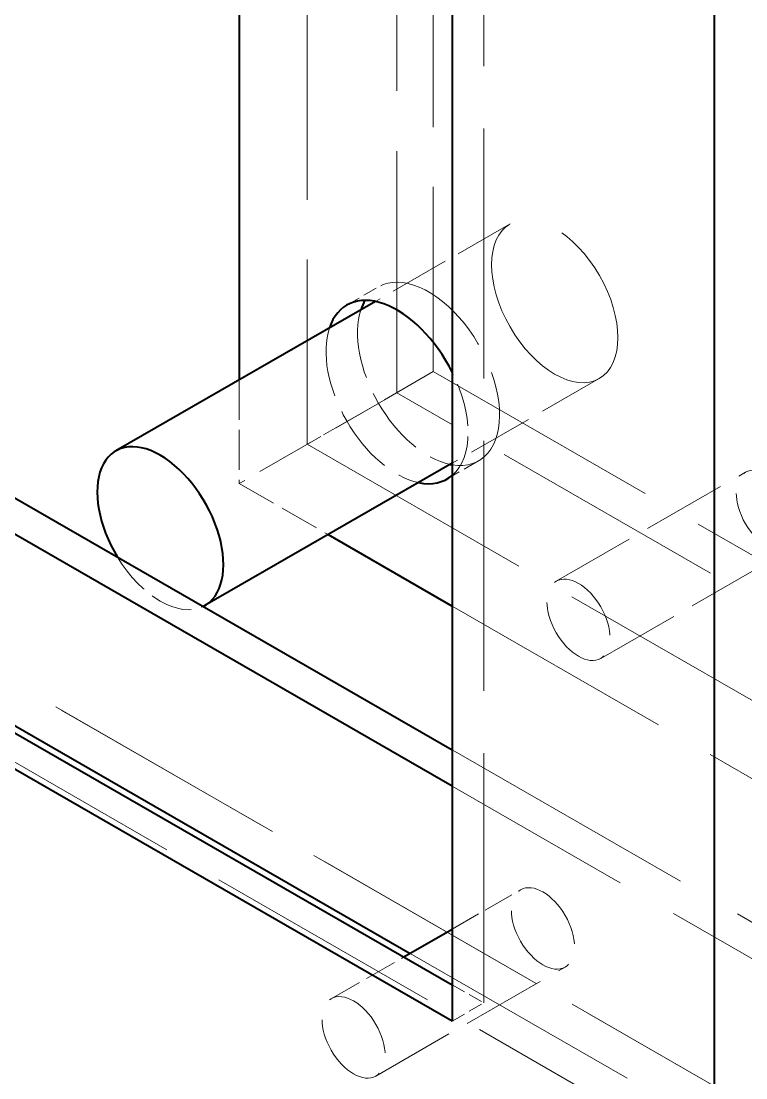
# Model space of a CAD drawing. Header units: millimetres. Extents: x 0 to 2378, y 0 to 1682.
# Drawn here: x 2156.29 to 2169.28, y 1429.01 to 1447.97 of the extents above; entities that cross this region are included whole.
import ezdxf

# ---------------------------------------------------------------- set-up
doc = ezdxf.new("R2010")
doc.units = ezdxf.units.MM
doc.header["$LTSCALE"] = 2
doc.linetypes.add('DASHED', pattern=[0.2067, 0.1654, -0.0413])
doc.layers.add('가려진 것(ISO)', color=2, linetype='DASHED', lineweight=18)
doc.layers.add('가시적인 것(ISO)', color=3, linetype='Continuous', lineweight=40)

msp = doc.modelspace()

# ---------------------------------------------------------------- linework, layer by layer
at = {"layer": '가려진 것(ISO)', "ltscale": 13.102725}
msp.add_line((2163.0227, 1441.3027), (2163.0227, 1547.5838), dxfattribs=at)
at = {"layer": '가려진 것(ISO)', "ltscale": 12.917272}
for p, q in [((2163.6733, 1546.457), (2163.6733, 1441.6802)), ((2161.4105, 1545.154), (2161.4105, 1440.3772))]:
    msp.add_line(p, q, dxfattribs=at)
at = {"layer": '가려진 것(ISO)', "ltscale": 13.546203}
msp.add_line((2164.5784, 1430.3582), (2164.5784, 1462.406), dxfattribs=at)
at = {"layer": '가려진 것(ISO)', "ltscale": 13.036946}
msp.add_line((2191.5899, 1414.2787), (2119.1821, 1455.9755), dxfattribs=at)
at = {"layer": '가려진 것(ISO)', "ltscale": 3.252911}
msp.add_line((2165.0527, 1444.3306), (2162.6374, 1442.9397), dxfattribs=at)
at = {"layer": '가려진 것(ISO)', "ltscale": 0.761779}
for p, q in [((2162.1245, 1442.8751), (2162.6902, 1443.2009)), ((2163.921, 1439.7554), (2164.4867, 1440.0812)), ((2164.0127, 1430.684), (2164.5784, 1430.3582)), ((2164.0127, 1430.0324), (2164.5784, 1430.3582))]:
    msp.add_line(p, q, dxfattribs=at)
at = {"layer": '가려진 것(ISO)', "ltscale": 3.047415}
msp.add_line((2163.6733, 1441.6802), (2161.4105, 1440.3772), dxfattribs=at)
at = {"layer": '가려진 것(ISO)', "ltscale": 13.252056}
for p, q in [((2163.6733, 1441.6802), (2260.5186, 1385.9107)), ((2161.4105, 1440.3772), (2258.2559, 1384.6076))]:
    msp.add_line(p, q, dxfattribs=at)
at = {"layer": '가려진 것(ISO)', "ltscale": 2.165367}
msp.add_line((2160.1943, 1441.5328), (2160.1943, 1439.6739), dxfattribs=at)
at = {"layer": '가려진 것(ISO)', "ltscale": 3.551379}
msp.add_line((2166.6496, 1441.5575), (2164.0127, 1440.039), dxfattribs=at)
at = {"layer": '가려진 것(ISO)', "ltscale": 3.809293}
msp.add_line((2163.0227, 1441.3027), (2160.1943, 1439.6739), dxfattribs=at)
at = {"layer": '가려진 것(ISO)', "ltscale": 12.91355}
msp.add_line((2261.1692, 1384.7839), (2163.0227, 1441.3027), dxfattribs=at)
at = {"layer": '가려진 것(ISO)', "ltscale": 4.571172}
for p, q in [((2165.8762, 1437.9226), (2169.2703, 1439.8772)), ((2166.6747, 1436.5361), (2170.0688, 1438.4906)), ((2162.6441, 1429.0466), (2166.0383, 1431.0011))]:
    msp.add_line(p, q, dxfattribs=at)
at = {"layer": '가려진 것(ISO)', "ltscale": 2.144236}
msp.add_line((2160.1943, 1439.6739), (2161.7865, 1438.757), dxfattribs=at)
at = {"layer": '가려진 것(ISO)', "ltscale": 13.202866}
msp.add_line((2152.2747, 1438.3355), (2271.9172, 1369.438), dxfattribs=at)
at = {"layer": '가려진 것(ISO)', "ltscale": 12.924183}
msp.add_line((2152.2747, 1438.333), (2178.7205, 1423.1039), dxfattribs=at)
at = {"layer": '가려진 것(ISO)', "ltscale": 12.907596}
msp.add_line((2164.0127, 1437.475), (2258.3407, 1383.1551), dxfattribs=at)
at = {"layer": '가려진 것(ISO)', "ltscale": 14.271892}
msp.add_line((2164.0127, 1434.8986), (2172.3566, 1430.0937), dxfattribs=at)
at = {"layer": '가려진 것(ISO)', "ltscale": 13.304306}
msp.add_line((2171.7909, 1429.7679), (2164.0127, 1434.2471), dxfattribs=at)
at = {"layer": '가려진 것(ISO)', "ltscale": 1.652614}
msp.add_line((2164.0127, 1431.681), (2165.2398, 1432.3876), dxfattribs=at)
at = {"layer": '가려진 것(ISO)', "ltscale": 1.752531}
msp.add_line((2161.8457, 1430.4331), (2163.147, 1431.1825), dxfattribs=at)
at = {"layer": '가려진 것(ISO)', "ltscale": 13.568781}
msp.add_line((2163.2594, 1431.2472), (2191.0242, 1415.2585), dxfattribs=at)
at = {"layer": '가려진 것(ISO)', "ltscale": 12.159042}
msp.add_ellipse((2165.8512, 1442.9441), major_axis=(0.7985, -1.3865), ratio=0.5780931, dxfattribs=at)
at = {"layer": '가려진 것(ISO)', "ltscale": 6.692704}
msp.add_ellipse((2163.5884, 1441.641), major_axis=(0.8983, -1.5599), ratio=0.5780931, start_param=5.8395578, end_param=9.743827, dxfattribs=at)
at = {"layer": '가려진 것(ISO)', "ltscale": 3.753762}
for centre, major_axis, start_param, end_param in [((2163.5884, 1441.641), (0.8983, -1.5599), 3.6174749, 5.8073031), ((2163.0227, 1441.3153), (-0.8983, 1.5599), 0.4758822, 2.6657104)]:
    msp.add_ellipse(centre, major_axis=major_axis, ratio=0.5780931, start_param=start_param, end_param=end_param, dxfattribs=at)
at = {"layer": '가려진 것(ISO)', "ltscale": 2.33013}
msp.add_ellipse((2163.0227, 1441.3153), major_axis=(0.8983, -1.5599), ratio=0.5780931, start_param=0.1076581, end_param=1.4670057, dxfattribs=at)
at = {"layer": '가려진 것(ISO)', "ltscale": 4.786925}
for centre in [(2169.6695, 1439.1839), (2166.2754, 1437.2294), (2165.639, 1431.6944), (2162.2449, 1429.7398)]:
    msp.add_ellipse(centre, major_axis=(0.3992, -0.6933), ratio=0.5780931, dxfattribs=at)
at = {"layer": '가려진 것(ISO)', "ltscale": 2.274684}
msp.add_ellipse((2158.7801, 1438.8721), major_axis=(0.7985, -1.3865), ratio=0.5780931, start_param=4.7532819, end_param=6.2461598, dxfattribs=at)
at = {"layer": '가시적인 것(ISO)'}
for p, q in [((2160.1943, 1464.2791), (2160.1943, 1441.5328)), ((2164.0127, 1462.0803), (2164.0127, 1430.0324)), ((2117.4851, 1457.4774), (2164.0127, 1430.684)), ((2164.0127, 1430.0324), (2116.9194, 1457.1517)), ((2125.9703, 1456.8057), (2164.0127, 1434.8986)), ((2168.706, 1456.632), (2168.706, 1428.0657)), ((2164.0127, 1434.2471), (2125.4047, 1456.48)), ((2162.6374, 1442.9397), (2157.9816, 1440.2586)), ((2164.0127, 1440.039), (2159.5786, 1437.4856)), ((2161.7865, 1438.757), (2164.0127, 1437.475)), ((2150.7203, 1438.4679), (2163.2594, 1431.2472)), ((2163.147, 1431.1825), (2164.0127, 1431.681))]:
    msp.add_line(p, q, dxfattribs=at)
for centre, major_axis, start_param, end_param in [((2163.0227, 1441.3153), (-0.8983, 1.5599), 4.6085983, 6.7590676), ((2163.5884, 1441.641), (-0.8983, 1.5599), 0.319049, 0.4758822), ((2158.7801, 1438.8721), (0.7985, -1.3865), 6.2461598, 11.0364672), ((2163.5884, 1441.641), (0.8983, -1.5599), 5.8073031, 5.8395578), ((2163.0227, 1441.3153), (0.8983, -1.5599), 5.8073031, 6.3908434)]:
    msp.add_ellipse(centre, major_axis=major_axis, ratio=0.5780931, start_param=start_param, end_param=end_param, dxfattribs=at)

doc.saveas('drawing.dxf')
